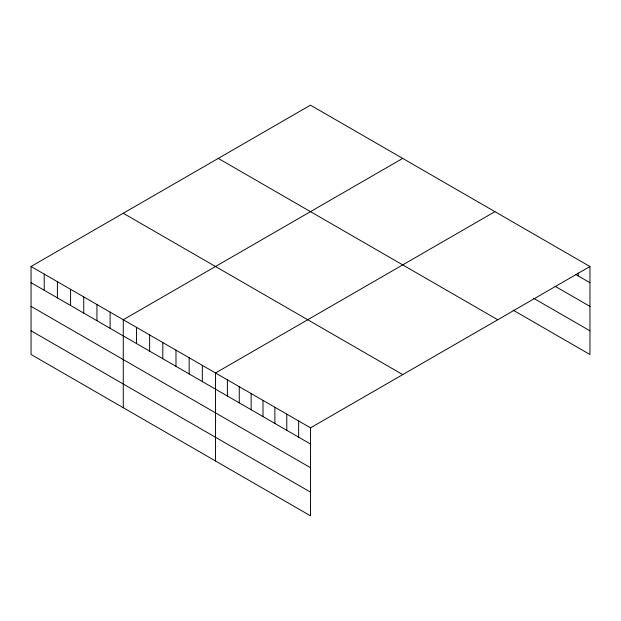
<?xml version="1.0" encoding="UTF-8"?>
<svg xmlns="http://www.w3.org/2000/svg" width="621" height="621" viewBox="0 0 621 621"><rect width="100%" height="100%" fill="white"/><g stroke="black" fill="none" stroke-linecap="round" stroke-linejoin="round"><path stroke-width="0.93" d="M31.05 266.487L310.531 427.838L310.531 515.834L31.05 354.482L31.05 266.487L310.469 105.166L589.95 266.518L589.95 354.513L513.14 310.166M402.695 158.409L123.276 319.73L123.276 407.725M494.929 211.66L215.51 372.98L215.51 460.976M310.531 427.838L589.95 266.518M575.698 274.466L589.95 282.695M555.112 286.281L589.95 306.394M533.726 298.359L589.95 330.814M218.258 158.402L497.739 319.753M123.261 213.251L402.742 374.603M31.05 282.664L310.531 444.023M31.05 306.363L310.531 467.722M31.05 330.783L310.531 492.135M578.073 272.984L578.073 275.84M298.654 420.984L298.654 437.161M286.778 414.122L286.778 430.306M274.893 407.267L274.893 423.444M263.017 400.413L263.017 416.59M251.14 393.551L251.14 409.728M239.264 386.697L239.264 402.874M227.387 379.835L227.387 396.012M202.33 365.373L202.33 381.55M189.157 357.766L189.157 373.943M175.984 350.159L175.984 366.336M162.803 342.551L162.803 358.728M149.63 334.944L149.63 351.121M136.457 327.337L136.457 343.514M110.103 312.122L110.103 328.307M96.93 304.515L96.93 320.7M83.75 296.908L83.75 313.093M70.577 289.308L70.577 305.485M57.404 281.701L57.404 297.878M44.223 274.094L44.223 290.271"/></g></svg>
